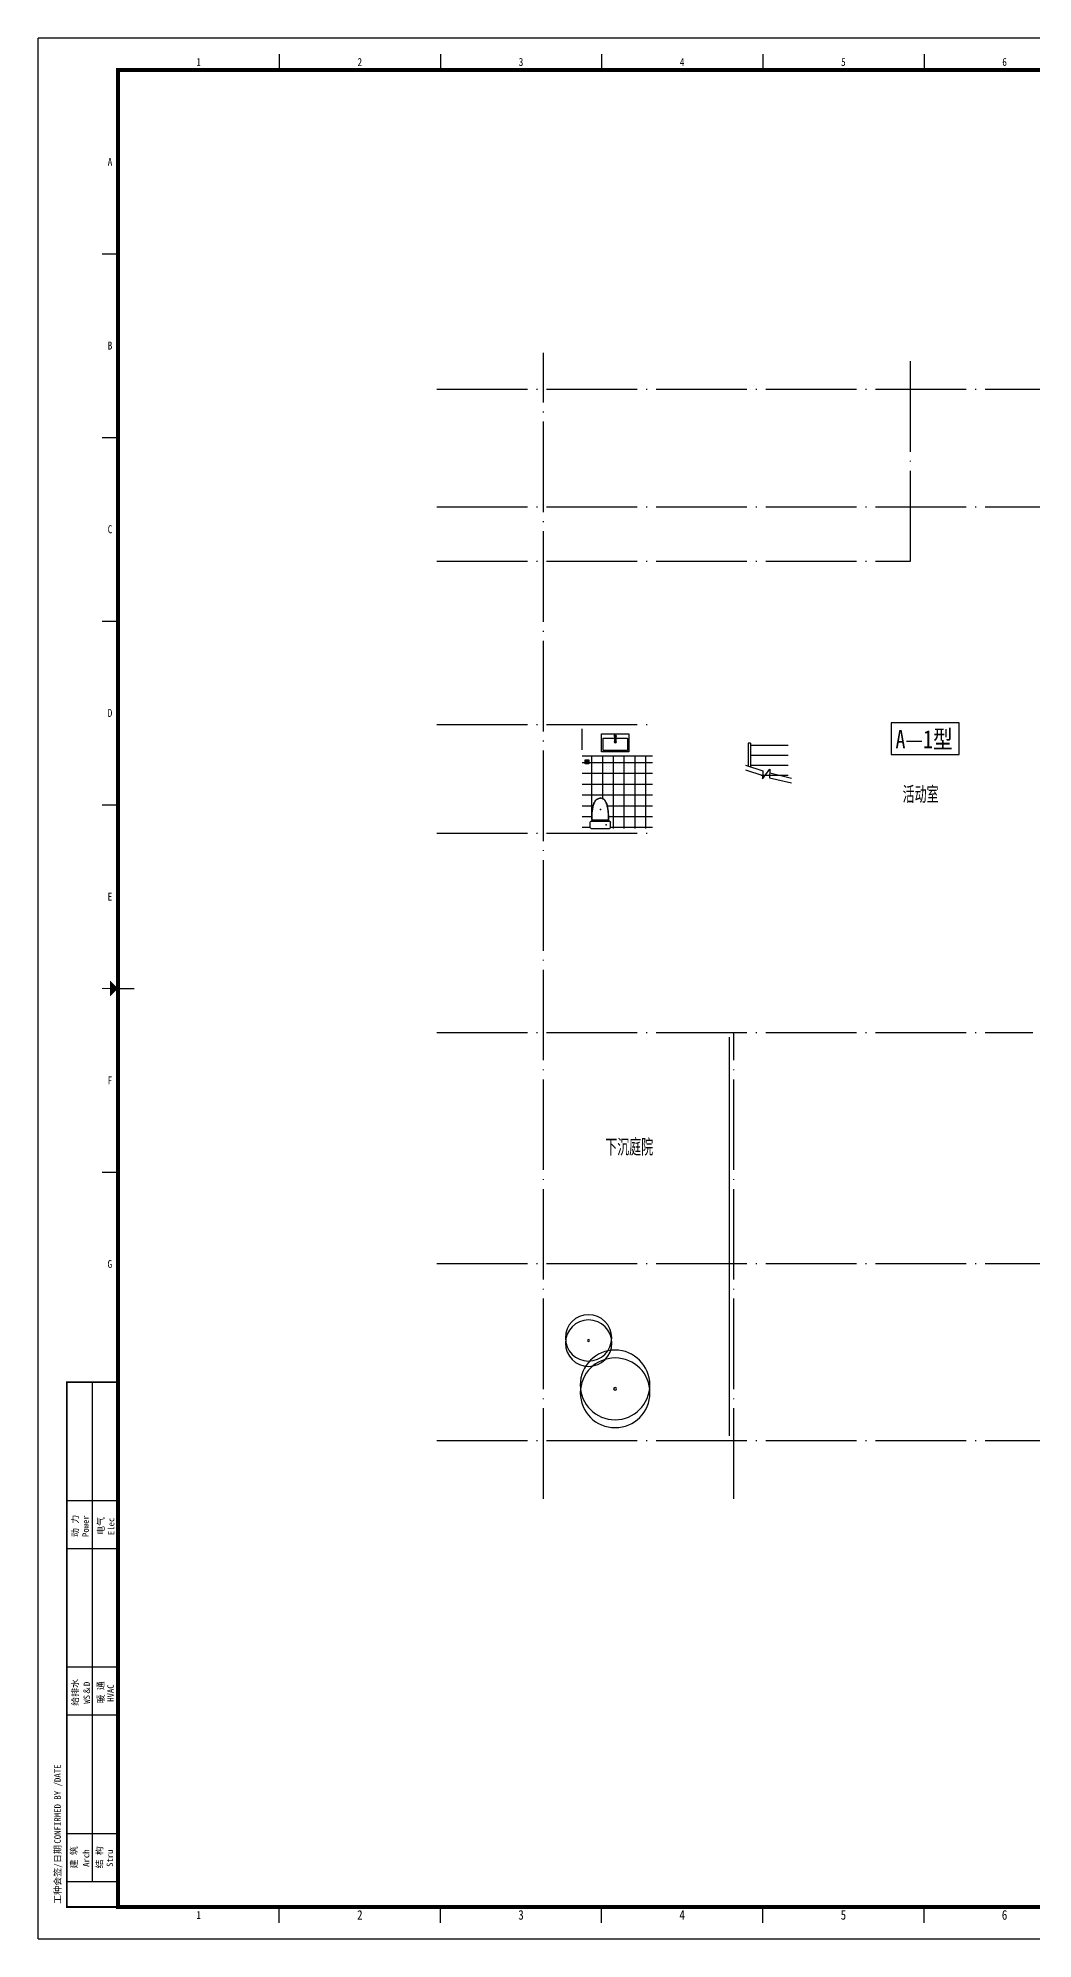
# Model space of a CAD drawing. Extents: x 921942 to 1159542, y -958603 to -790785.
# Drawn here: x 921942 to 943903, y -874694 to -832740 of the extents above; entities that cross this region are included whole.
import ezdxf
from ezdxf.enums import TextEntityAlignment as Align

# ---------------------------------------------------------------- set-up
doc = ezdxf.new("R2010")
doc.units = 0
doc.header["$LTSCALE"] = 1000
doc.header["$MEASUREMENT"] = 0
doc.linetypes.add('DOTE', pattern=[2.42, 2, -0.2, 0.02, -0.2])
doc.layers.get('0').update_dxf_attribs({"linetype": 'CONTINUOUS'})
for name, color, linetype in [('DOTE', 1, 'DOTE'), ('PUB_TEXT', 7, 'CONTINUOUS'), ('STAIR', 2, 'CONTINUOUS'), ('TT', 7, 'CONTINUOUS'), ('厨卫', 8, 'CONTINUOUS'), ('图框', 255, 'CONTINUOUS'), ('平面填充', 250, 'CONTINUOUS'), ('树', 86, 'CONTINUOUS'), ('造型墙', 55, 'CONTINUOUS'), ('面积线', 3, 'CONTINUOUS')]:
    doc.layers.add(name, color=color, linetype=linetype)
doc.styles.get("Standard").update_dxf_attribs({"font": 'GBENOR', "bigfont": 'GBCBIG'})
doc.styles.add('TKZ1', font='SIMHEI.TTF', dxfattribs={"width": 0.7})
doc.styles.add('图签栏', font='SimSun.ttf')
doc.styles.add('黑体', font='SIMHEI.TTF', dxfattribs={"width": 0.8})

# ---------------------------------------------------------------- blocks, each defined once
blk = doc.blocks.new('aswfdgdfh')
at = {"layer": '厨卫'}
blk.add_lwpolyline([(43, -43), (43, 43), (-43, 43), (-43, -43)], close=True, dxfattribs=at)
at = {"layer": '厨卫', "color": 8}
for points in [[(-33, 0), (-33, 1), (-17, 1), (-17, 0)], [(-24, 23), (-22, 24), (-11, 13), (-13, 12)], [(0, 33), (1, 33), (1, 17), (0, 17)], [(23, 24), (24, 22), (13, 11), (12, 13)], [(33, 0), (33, -1), (17, -1), (17, 0)], [(-23, -24), (-24, -22), (-13, -11), (-12, -13)], [(0, -33), (-1, -33), (-1, -17), (0, -17)], [(24, -23), (22, -24), (11, -13), (13, -12)]]:
    blk.add_lwpolyline(points, close=True, dxfattribs=at)
blk.add_circle((0, 0), 36.6, dxfattribs=at)
blk = doc.blocks.new('asfdgfh')
at = {"layer": '厨卫', "ltscale": 100}
for p, q in [((-266, -207, 0), (-266, -92, 0)), ((159, -67, 0), (-241, -67, 0)), ((159, -232, 0), (-241, -232, 0)), ((145, -40, 0), (-228, -40, 0)), ((184, -207, 0), (184, -92, 0))]:
    blk.add_line(p, q, dxfattribs=at)
for centre, radius, start, end in [((-241, -92, 0), 25, 90, 180), ((-241, -207, 0), 25, 180, 270), ((-261, -39, 0), 33.7, 303.6157, 10.847), ((178, -39, 0), 33.9, 169.3113, 235.1347), ((159, -92, 0), 25, 0, 90), ((159, -207, 0), 25, 270, 0)]:
    blk.add_arc(centre, radius, start, end, dxfattribs=at)
for points, knots in [([(-227, -33, 0), (-227, 85, 0), (-226, 243, 0), (-137, 424, 0), (-69, 441, 0), (-41, 448, 0)], [0, 0, 0, 0, 355.24272, 473.249847, 556.576042, 556.576042, 556.576042, 556.576042]), ([(-222, -41, 0), (-222, -2, 0), (-222, 29, 0), (-220, 90, 0), (-219, 121, 0), (-213, 182, 0), (-208, 213, 0), (-198, 258, 0), (-194, 273, 0), (-187, 296, 0), (-184, 303, 0), (-180, 315, 0), (-179, 319, 0), (-176, 326, 0), (-174, 330, 0), (-170, 341, 0), (-167, 348, 0), (-160, 363, 0), (-156, 369, 0), (-148, 382, 0), (-143, 389, 0), (-134, 400, 0), (-129, 405, 0), (-121, 412, 0), (-118, 414, 0), (-112, 418, 0), (-109, 420, 0), (-102, 423, 0), (-99, 425, 0), (-92, 428, 0), (-89, 429, 0), (-78, 433, 0), (-71, 435, 0), (-56, 440, 0), (-48, 441, 0), (-40, 443, 0)], [0, 0, 0, 0, 92.762674, 92.762674, 185.525347, 185.525347, 278.288021, 278.288021, 324.669358, 324.669358, 347.860026, 347.860026, 359.45536, 359.45536, 371.050694, 371.050694, 394.241363, 394.241363, 417.432031, 417.432031, 440.6227, 440.6227, 463.813368, 463.813368, 475.408702, 475.408702, 487.004036, 487.004036, 498.599371, 498.599371, 510.194705, 510.194705, 533.385373, 533.385373, 556.576042, 556.576042, 556.576042, 556.576042]), ([(140, -40, 0), (140, -2, 0), (139, 29, 0), (138, 90, 0), (136, 121, 0), (130, 182, 0), (125, 213, 0), (115, 258, 0), (111, 273, 0), (104, 296, 0), (101, 303, 0), (97, 315, 0), (96, 319, 0), (93, 326, 0), (92, 330, 0), (87, 341, 0), (84, 348, 0), (77, 363, 0), (73, 369, 0), (65, 382, 0), (61, 389, 0), (51, 400, 0), (46, 405, 0), (38, 412, 0), (35, 414, 0), (29, 418, 0), (26, 420, 0), (20, 423, 0), (16, 425, 0), (10, 428, 0), (6, 429, 0), (-4, 433, 0), (-12, 435, 0), (-27, 440, 0), (-35, 441, 0), (-43, 443, 0)], [0, 0, 0, 0, 92.762674, 92.762674, 185.525347, 185.525347, 278.288021, 278.288021, 324.669358, 324.669358, 347.860026, 347.860026, 359.45536, 359.45536, 371.050694, 371.050694, 394.241363, 394.241363, 417.432031, 417.432031, 440.6227, 440.6227, 463.813368, 463.813368, 475.408702, 475.408702, 487.004036, 487.004036, 498.599371, 498.599371, 510.194705, 510.194705, 533.385373, 533.385373, 556.576042, 556.576042, 556.576042, 556.576042]), ([(145, -33, 0), (144, 85, 0), (143, 243, 0), (54, 424, 0), (-13, 441, 0), (-41, 448, 0)], [0, 0, 0, 0, 355.24272, 473.249847, 556.576042, 556.576042, 556.576042, 556.576042])]:
    blk.add_open_spline(points, degree=3, knots=knots, dxfattribs=at)
at = {"layer": '厨卫'}
for p in [(-42, 189, 0), (-171, -149, 0)]:
    blk.add_point(p, dxfattribs=at)
blk = doc.blocks.new('asfsdgdfh')
at = {"layer": '厨卫'}
for p, q in [((-103, -121), (-103, -33)), ((-73, -121), (-73, -33))]:
    blk.add_line(p, q, dxfattribs=at)
blk.add_lwpolyline([(212, 214), (-388, 214), (-388, -186), (212, -186)], close=True, dxfattribs=at)
blk.add_lwpolyline([(-73, -86), (172, -86, 0.414214), (182, -76), (182, 174, 0.414214), (172, 184), (-348, 184, 0.414214), (-358, 174), (-358, -76, 0.414214), (-348, -86), (-103, -86)], format="xyb", dxfattribs=at)
for radius in [25, 20]:
    blk.add_circle((-88, -11), radius, dxfattribs=at)
for centre, radius, start, end in [((-88, -138), 23, 99.4881, 80.5119), ((-88, -138), 12.3, 106.4136, 73.5864), ((-88, -138), 10.7, 108.3951, 71.6049), ((218, -111), 310, 175.5082, 184.4918), ((-88, -87), 2.86, 0, 180), ((-88, -136), 2.86, 180, 0), ((-394, -111), 310, 355.5082, 4.4918)]:
    blk.add_arc(centre, radius, start, end, dxfattribs=at)
for centre in [(-88, -33), (-88, -42), (-88, -44)]:
    blk.add_ellipse(centre, major_axis=(-15.3, 0), ratio=0.448066, start_param=3.141593, end_param=6.283185, dxfattribs=at)
blk = doc.blocks.new('$plan$00000428')
for centre, radius in [((-45, 29), 445), ((39, -27), 445), ((-3, 1), 18.1)]:
    blk.add_circle(centre, radius)
at = {"width": 0.8, "flags": 9}
for tag in ['YSIZE', 'XSIZE']:
    blk.add_attdef(tag, (-5, 0), '', height=0.2, dxfattribs=at)
blk = doc.blocks.new('图框2')
at = {"layer": '图框', "color": 0}
for p, q in [((84100, 59400), (0, 59400)), ((0, 0), (0, 59400)), ((7538, 58900), (7538, 58400)), ((12575, 58900), (12575, 58400)), ((17612, 58900), (17612, 58400)), ((22650, 58900), (22650, 58400)), ((27688, 58900), (27688, 58400)), ((2000, 52660), (2500, 52660)), ((2000, 46920), (2500, 46920)), ((2000, 41180), (2500, 41180)), ((2000, 35440), (2500, 35440)), ((2500, 29700), (3000, 29700)), ((2000, 23960), (2500, 23960)), ((900, 17400), (2500, 17400)), ((900, 17400), (2500, 17400)), ((1700, 1800), (1700, 17400)), ((900, 13700), (2500, 13700)), ((900, 12200), (2500, 12200)), ((900, 8500), (2500, 8500)), ((900, 7000), (2500, 7000)), ((900, 3300), (2500, 3300)), ((900, 1800), (2500, 1800)), ((7538, 500), (7538, 1000)), ((12575, 500), (12575, 1000)), ((17612, 500), (17612, 1000)), ((22650, 500), (22650, 1000)), ((27688, 500), (27688, 1000)), ((0, 0), (84100, 0))]:
    blk.add_line(p, q, dxfattribs=at)
at = {"layer": '图框', "color": 0, "const_width": 120}
blk.add_lwpolyline([(83100, 58400), (2500, 58400), (2500, 1000), (83100, 1000)], close=True, dxfattribs=at)
at = {"layer": '图框', "color": 0}
for points, const_width in [([(2250, 29700), (2000, 29700)], 30), ([(2500, 1000), (900, 1000), (900, 17400), (2500, 17400)], 60)]:
    blk.add_lwpolyline(points, dxfattribs=dict(at, const_width=const_width))
blk.add_solid([(2250, 29450), (2250, 29950), (2500, 29700)], dxfattribs=at)
at = {"layer": '图框', "color": 0, "style": 'TKZ1', "width": 0.85}
for s, height, p in [('1', 250, (5019, 58650)), ('2', 250, (10056, 58650)), ('3', 250, (15094, 58650)), ('4', 250, (20131, 58650)), ('5', 250, (25169, 58650)), ('6', 250, (30206, 58650)), ('A', 250, (2250, 55530)), ('B', 250, (2250, 49790)), ('C', 250, (2250, 44050)), ('D', 250, (2250, 38310)), ('E', 250, (2250, 32570)), ('F', 250, (2250, 26830)), ('G', 250, (2244, 21090)), ('1', 250, (5019, 750)), ('2', 300, (10056, 750)), ('3', 300, (15094, 750)), ('4', 300, (20131, 750)), ('5', 300, (25169, 750)), ('6', 300, (30206, 750))]:
    blk.add_text(s, height=height, dxfattribs=at).set_placement(p, align=Align.MIDDLE)
at = {"layer": '图框', "color": 0, "style": '图签栏'}
for s, p in [('动 力', (1156, 12907)), ('电气', (1956, 12907)), ('给排水', (1156, 7707)), ('暖 通', (1956, 7707)), ('建 筑', (1116, 2550)), ('结 构', (1916, 2550))]:
    blk.add_text(s, height=200, rotation=90, dxfattribs=at).set_placement(p, align=Align.MIDDLE)
for s, height, p in [('Power', 200, (1588, 12561)), ('Elec', 200, (2385, 12619)), ('WS＆D', 200, (1623, 7351)), ('HVAC', 200, (2368, 7411)), ('CONFIRMED BY /DATE', 202.02, (712, 2979)), ('日期', 202, (713, 2372)), ('Arch', 200, (1602, 2253)), ('Stru', 200, (2344, 2253)), ('工种会签/', 202, (714, 1094))]:
    blk.add_text(s, height=height, rotation=90, dxfattribs=at).set_placement(p)

msp = doc.modelspace()

# ---------------------------------------------------------------- hatches: boundary and pattern name
at = {"layer": '平面填充'}
h = msp.add_hatch(dxfattribs=at)
h.set_pattern_fill('NET', color=256, scale=75, style=0)
h.set_pattern_definition([(0, (41914.12, 5901.2), (0, 238.125), []), (90, (41914.12, 5901.2), (-238.125, 1e-14), [])])
h.paths.add_polyline_path([(935503, -848589), (933953, -848589), (933953, -850189), (934153, -850189), (934136, -850182), (934128, -850164), (934128, -850049), (934136, -850031), (934153, -850024), (934167, -849990), (934169, -849892), (934174, -849806), (934192, -849701), (934229, -849596), (934241, -849575), (934262, -849550), (934287, -849531), (934353, -849509), (934420, -849531), (934445, -849550), (934466, -849575), (934478, -849596), (934515, -849701), (934533, -849806), (934538, -849892), (934540, -849990), (934554, -850024), (934571, -850031), (934578, -850049), (934578, -850164), (934568, -850189), (935503, -850189)])

# ---------------------------------------------------------------- linework, layer by layer
at = {"layer": 'DOTE', "linetype": 'DOTE'}
for p, q in [((933103, -864982), (933103, -839684)), ((941203, -844289), (941203, -839684)), ((930746, -840489), (970046, -840489)), ((930746, -843089), (970046, -843089)), ((930746, -844289), (941203, -844289)), ((930746, -847889), (935503, -847889)), ((930746, -850289), (935503, -850289)), ((930746, -854689), (943903, -854689)), ((937303, -864982), (937303, -854689)), ((930746, -859789), (970046, -859789)), ((930746, -863689), (970046, -863689))]:
    msp.add_line(p, q, dxfattribs=at)
at = {"layer": 'PUB_TEXT'}
msp.add_lwpolyline([(942271, -847854), (940771, -847854), (940771, -848554), (942271, -848554)], close=True, dxfattribs=at)
at = {"layer": 'STAIR'}
for p, q in [((937668, -848349), (938503, -848349)), ((937668, -848569), (938503, -848569)), ((937560, -848789), (937940, -848915)), ((937560, -848893), (937938, -849019)), ((937668, -848789), (938503, -848789)), ((937905, -849009), (938503, -849009)), ((937936, -849093), (938096, -848877)), ((937940, -848915), (937936, -849093)), ((938096, -848877), (938091, -849064)), ((938091, -849064), (938575, -849176)), ((938094, -848960), (938575, -849072))]:
    msp.add_line(p, q, dxfattribs=at)
at = {"layer": '厨卫'}
for p, q in [((933953, -848448, 0), (933953, -847989)), ((935503, -848589, 0), (933953, -848589, 0))]:
    msp.add_line(p, q, dxfattribs=at)
at = {"layer": '造型墙'}
msp.add_line((937203, -863589), (937203, -854789), dxfattribs=at)
at = {"layer": '面积线'}
for p, q in [((937618, -848299), (937618, -848806)), ((937668, -848299), (937618, -848299)), ((937668, -848299), (937668, -848821))]:
    msp.add_line(p, q, dxfattribs=at)

# ---------------------------------------------------------------- block references
at = {"layer": '厨卫', "xscale": -1}
for name, p, rotation in [('asfsdgdfh', (934771, -848280), 180), ('aswfdgdfh', (934060, -848716), 270)]:
    msp.add_blockref(name, p, dxfattribs=dict(at, rotation=rotation))
msp.add_blockref('asfdgfh', (934312, -849957, 0), dxfattribs=at)
at = {"layer": '图框', "color": 0, "linetype": 'ByBlock', "xscale": 0.7063020216301084, "yscale": 0.7063020213972777, "zscale": 0.7063020214030876}
msp.add_blockref('图框2', (921942, -874694), dxfattribs=at)
at = {"layer": '树', "rotation": 237.0761532164648}
for p, xscale, yscale, zscale in [((934094, -861490), 1.152000000086502, -1.152000000001863, 1.152), ((934678, -862558), 1.728000000129753, -1.728000000002794, 1.728)]:
    msp.add_blockref('$plan$00000428', p, dxfattribs=dict(at, xscale=xscale, yscale=yscale, zscale=zscale))

# ---------------------------------------------------------------- texts
at = {"layer": 'PUB_TEXT', "style": '黑体', "width": 0.8}
msp.add_text('A—1型', height=400, dxfattribs=at).set_placement((940870, -848415))
at = {"layer": 'TT', "color": 0, "linetype": 'Continuous'}
for s, p in [('活动室', (941026, -849624)), ('下沉庭院', (934461, -857406))]:
    msp.add_text(s, height=367.5, dxfattribs=at).set_placement(p)

doc.saveas('drawing.dxf')
